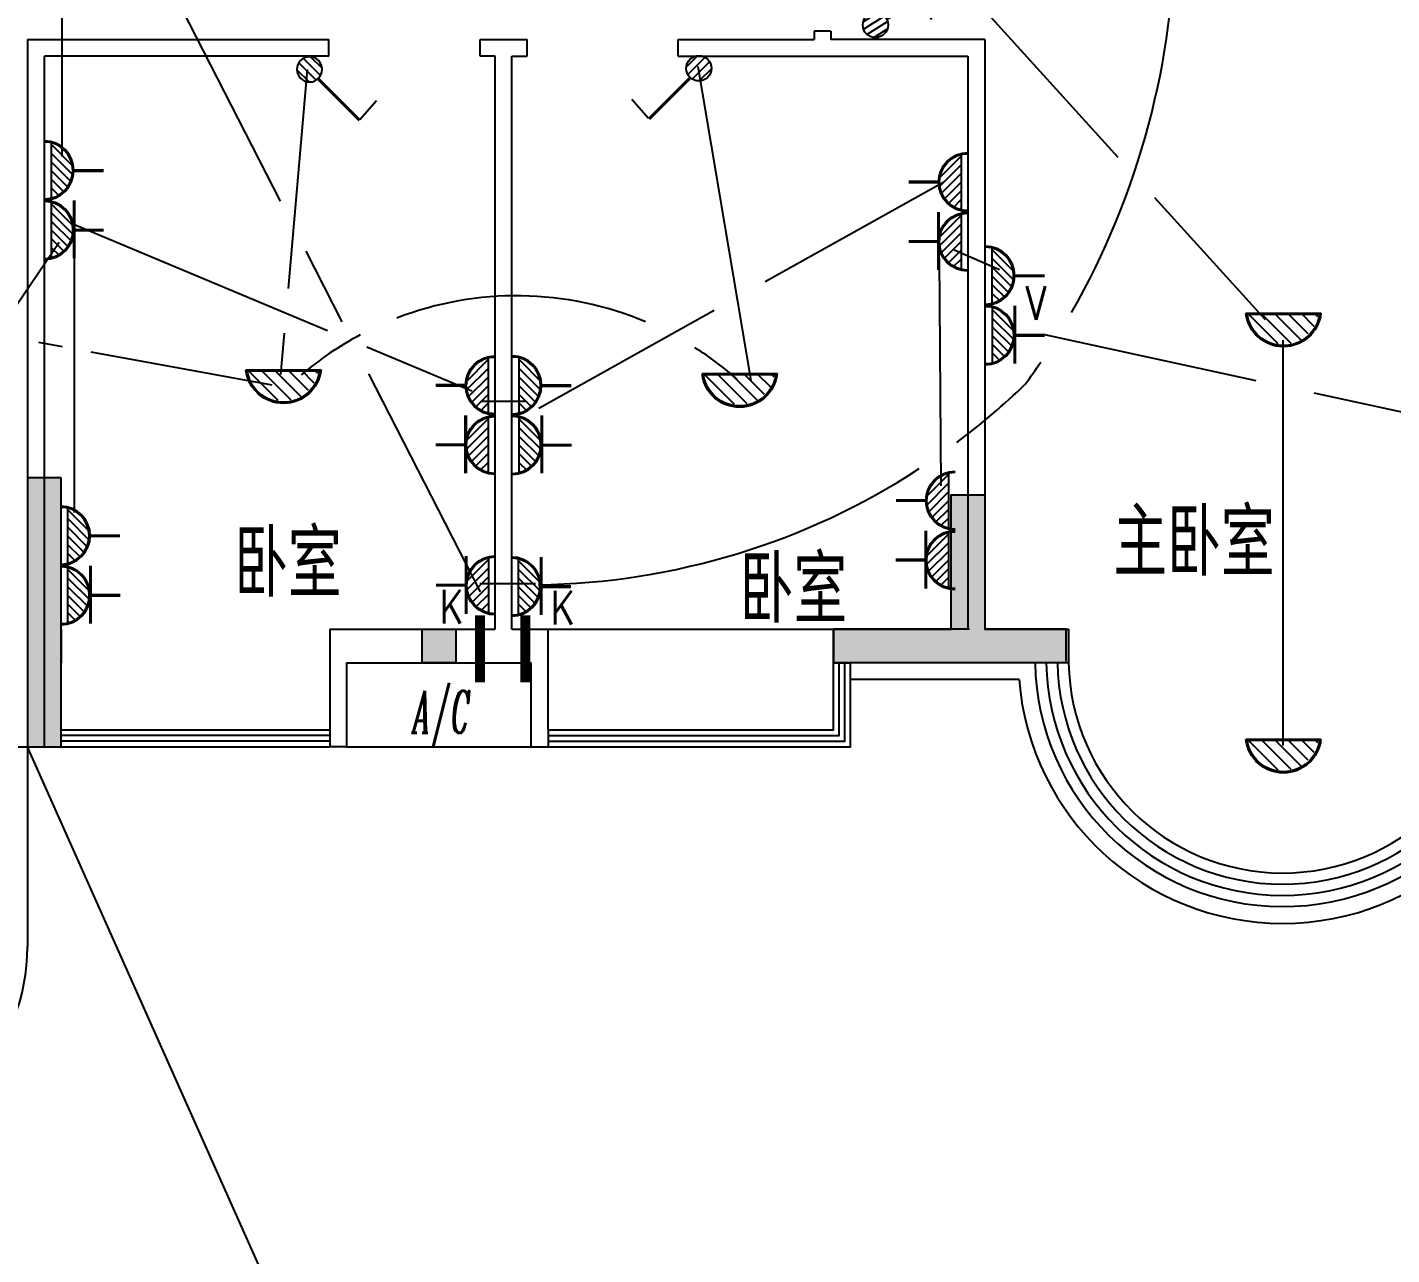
# Model space of a CAD drawing. Extents: x 45735 to 146968, y -75167 to -15767.
# Drawn here: x 112061 to 120187, y -51799 to -44492 of the extents above; entities that cross this region are included whole.
import ezdxf
from ezdxf.enums import TextEntityAlignment as Align

# ---------------------------------------------------------------- set-up
doc = ezdxf.new("R2010")
doc.units = 0
doc.header["$LTSCALE"] = 1000
doc.header["$MEASUREMENT"] = 0
doc.layers.get('0').update_dxf_attribs({"linetype": 'CONTINUOUS'})
for name, color, linetype in [('DJ', 4, 'CONTINUOUS'), ('KT', 251, 'CONTINUOUS'), ('WALL', 7, 'CONTINUOUS'), ('WINDOW', 7, 'CONTINUOUS'), ('WINDOW_TEXT', 7, 'CONTINUOUS'), ('WIRE', 1, 'CONTINUOUS'), ('文字', 7, 'CONTINUOUS'), ('构造柱', 7, 'CONTINUOUS'), ('柱', 252, 'CONTINUOUS'), ('空调位', 7, 'CONTINUOUS')]:
    doc.layers.add(name, color=color, linetype=linetype)
doc.styles.add('_HZTXT', font='txt.shx', dxfattribs={"width": 0.8, "bigfont": 'hztxt.shx'})
doc.styles.add('HZTXT', font='romans.shx', dxfattribs={"width": 0.8, "bigfont": 'hztxt.shx'})
doc.styles.add('ITALICC', font='italicc.shx', dxfattribs={"width": 0.6})
doc.styles.add('SIMPLEX', font='SIMPLEX.SHX')

# ---------------------------------------------------------------- blocks, each defined once
blk = doc.blocks.new('*X18')
at = {"color": 0}
for p, q in [((-263, -529), (-33, -299)), ((-229, -406), (-188, -365)), ((-175, -529), (53, -301)), ((-87, -529), (121, -321)), ((2, -529), (178, -353)), ((90, -529), (224, -394)), ((179, -529), (262, -445)), ((267, -529), (289, -507))]:
    blk.add_line(p, q, dxfattribs=at)
blk = doc.blocks.new('K2303')
for p, q in [((-0.03, -2.63), (-0.03, 0.03)), ((0.07, -2.63), (0.07, 0.03)), ((-2.57, -4.69), (2.62, -4.69))]:
    blk.add_line(p, q)
for radius in [2.66, 2.56]:
    blk.add_arc((0.02, -5.3), radius, 0, 180)
at = {"xscale": 0.00888157894736835, "yscale": 0.00888157894736835, "zscale": 0.00888157894736835}
blk.add_blockref('*X18', (0, 0), dxfattribs=at)
blk = doc.blocks.new('*X20')
at = {"color": 0}
for p, q in [((-263, -529), (-33, -299)), ((-229, -406), (-188, -365)), ((-175, -529), (53, -301)), ((-87, -529), (121, -321)), ((2, -529), (178, -353)), ((90, -529), (224, -394)), ((179, -529), (262, -445)), ((267, -529), (289, -507))]:
    blk.add_line(p, q, dxfattribs=at)
blk = doc.blocks.new('K2307')
for p, q in [((-0.03, -2.63), (-0.03, 0.03)), ((0.07, -2.63), (0.07, 0.03)), ((-2.62, -2.6), (2.57, -2.6)), ((-2.62, -2.7), (2.57, -2.7)), ((-2.57, -4.69), (2.62, -4.69))]:
    blk.add_line(p, q)
for radius in [2.66, 2.56]:
    blk.add_arc((0.02, -5.3), radius, 0, 180)
at = {"xscale": 0.00888157894736835, "yscale": 0.00888157894736835, "zscale": 0.00888157894736835}
blk.add_blockref('*X20', (0, 0), dxfattribs=at)
blk = doc.blocks.new('插座')
at = {"layer": 'DJ', "xscale": 66.096, "yscale": 66.096, "zscale": 66.096, "rotation": 270}
for name, p in [('K2303', (-175.4, 269.9)), ('K2307', (-174.7, -84.1))]:
    blk.add_blockref(name, p, dxfattribs=at)
blk = doc.blocks.new('*X27')
at = {"color": 0}
for p, q in [((-100, 254), (-4, 350)), ((-85, 198), (52, 335)), ((-49, 163), (87, 299)), ((9, 150), (100, 241))]:
    blk.add_line(p, q, dxfattribs=at)
blk = doc.blocks.new('K2361')
for p, q in [((0.63, 1.76), (3.86, 4.99)), ((0.7, 1.68), (3.94, 4.92)), ((3.94, 4.92), (5.24, 3.43))]:
    blk.add_line(p, q)
blk.add_circle((0, 0.99), 0.987)
at = {"xscale": 0.0098684210526315, "yscale": 0.0098684210526315, "zscale": 0.0098684210526315}
blk.add_blockref('*X27', (0, -1.48), dxfattribs=at)
blk = doc.blocks.new('单极开关')
at = {"layer": 'DJ', "xscale": -76.142592, "yscale": 76.142592, "zscale": 76.142592, "rotation": 180.0000000000094}
blk.add_blockref('K2361', (-170.4, 89.8), dxfattribs=at)
blk = doc.blocks.new('*X15')
at = {"color": 0}
for p, q in [((-273, -61), (-246, -34)), ((-244, -138), (-140, -34)), ((-198, -198), (-34, -34)), ((-138, -244), (71, -35)), ((-61, -273), (177, -35)), ((41, -277), (283, -36))]:
    blk.add_line(p, q, dxfattribs=at)
blk = doc.blocks.new('K2211')
for p, q in [((-2.94, -0.33), (2.94, -0.35)), ((-2.94, -0.43), (2.94, -0.45))]:
    blk.add_line(p, q)
for radius, start, end in [(2.96, 186.3827, 353.1593), (2.86, 186.615, 352.9271)]:
    blk.add_arc((0, 0), radius, start, end)
at = {"xscale": 0.0098684210526315, "yscale": 0.0098684210526315, "zscale": 0.0098684210526315}
blk.add_blockref('*X15', (0, 0), dxfattribs=at)
blk = doc.blocks.new('吸顶灯')
at = {"layer": 'DJ', "xscale": -76.03200000000001, "yscale": 76.03200000000001, "zscale": 76.03200000000001}
blk.add_blockref('K2211', (-108.6, 374.2), dxfattribs=at)
blk = doc.blocks.new('*X37')
at = {"color": 0}
for p, q in [((-100, 254), (-4, 350)), ((-85, 198), (52, 335)), ((-49, 163), (87, 299)), ((9, 150), (100, 241))]:
    blk.add_line(p, q, dxfattribs=at)
blk = doc.blocks.new('K2363')
for p, q in [((0.7, 1.68), (3.94, 4.92)), ((0.77, 1.61), (4.01, 4.85)), ((3.38, 4.36), (4.66, 2.9)), ((3.94, 4.92), (5.22, 3.46)), ((2.89, 3.85), (4.17, 2.38))]:
    blk.add_line(p, q)
blk.add_circle((0, 0.99), 0.987)
at = {"xscale": 0.0098684210526315, "yscale": 0.0098684210526315, "zscale": 0.0098684210526315}
blk.add_blockref('*X37', (0, -1.48), dxfattribs=at)
blk = doc.blocks.new('A$C7D561DB7')
at = {"layer": 'DJ', "xscale": 76.142592, "yscale": 76.142592, "zscale": 76.142592}
blk.add_blockref('K2363', (75.1, 0), dxfattribs=at)
blk = doc.blocks.new('A$C38657A69')
at = {"layer": 'WIRE', "xscale": -1, "rotation": 85.80993442873107}
blk.add_blockref('A$C7D561DB7', (401.2, 451.8), dxfattribs=at)
blk = doc.blocks.new('A$C306B6713')
at = {"layer": 'WIRE', "xscale": -1, "rotation": 346.7233342377823}
blk.add_blockref('A$C38657A69', (299.3, -23.9), dxfattribs=at)

msp = doc.modelspace()

# ---------------------------------------------------------------- hatches: boundary and pattern name
at = {"layer": '构造柱'}
msp.add_hatch(color=256, dxfattribs=at).paths.add_polyline_path([(114612.6, -48274.5), (114412.6, -48274.5), (114412.6, -48074.5), (114612.6, -48074.5)])
at = {"layer": '柱'}
h = msp.add_hatch(color=256, dxfattribs=at)
h.paths.add_polyline_path([(105162.6, -39974.5), (105162.6, -39774.5), (105862.6, -39774.5), (105862.6, -42174.5), (105062.6, -42174.5), (105062.6, -41974.5), (105662.6, -41974.5), (105662.6, -39974.5)])
h.paths.add_polyline_path([(92062.6, -42774.5), (91562.6, -42774.5), (91562.6, -44374.5), (91762.6, -44374.5), (91762.6, -42974.5), (92062.6, -42974.5)])
h.paths.add_polyline_path([(91562.6, -46274.5), (91762.6, -46274.5), (91762.6, -48074.5), (92212.6, -48074.5), (92212.6, -48274.5), (91562.6, -48274.5)])
h.paths.add_polyline_path([(88962.6, -36574.5), (89162.6, -36574.5), (89162.6, -38174.5), (89462.6, -38174.5), (89462.6, -38374.5), (88962.6, -38374.5)])
h.paths.add_polyline_path([(89462.6, -28974.5), (88962.6, -28974.5), (88962.6, -31974.5), (89162.6, -31974.5), (89162.6, -29174.5), (89462.6, -29174.5)])
h.paths.add_polyline_path([(94762.6, -48074.5), (94762.6, -48274.5), (96162.6, -48274.5), (96162.6, -48074.5), (95462.6, -48074.5), (95462.6, -47274.5), (95262.6, -47274.5), (95262.6, -48074.5)])
h.paths.add_polyline_path([(95562.6, -41574.5), (96062.6, -41574.5), (96062.6, -43564.5), (95862.6, -43564.5), (95862.6, -41774.5), (95562.6, -41774.5)])
h.paths.add_polyline_path([(100762.6, -47174.5), (100962.6, -47174.5), (100962.6, -48774.5), (100762.6, -48774.5)])
h.paths.add_polyline_path([(105062.6, -46774.5), (105262.6, -46774.5), (105262.6, -48774.5), (105062.6, -48774.5)])
h.paths.add_polyline_path([(100962.6, -41574.5), (100962.6, -41774.5), (98962.6, -41774.5), (98962.6, -41574.5)])
h.paths.add_polyline_path([(104062.6, -39974.5), (104062.6, -39774.5), (103362.6, -39774.5), (103362.6, -42174.5), (104162.6, -42174.5), (104162.6, -41974.5), (103562.6, -41974.5), (103562.6, -39974.5)])
h.paths.add_polyline_path([(103562.6, -39974.5), (103562.6, -41974.5)], flags=16)
h.paths.add_polyline_path([(96762.6, -35574.5), (96762.6, -35374.5), (99062.6, -35374.5), (99062.6, -35574.5)])
h.paths.add_polyline_path([(92762.6, -35624.5), (92762.6, -35374.5), (94162.6, -35374.5), (94162.6, -35624.5)])
h.paths.add_polyline_path([(95262.6, -38374.5), (95262.6, -38174.5), (97262.6, -38174.5), (97262.6, -38374.5)])
h.paths.add_polyline_path([(92362.6, -28974.5), (93062.6, -28974.5), (93062.6, -30274.5), (93062.6, -30474.5), (92862.6, -30474.5), (92862.6, -29174.5), (92362.6, -29174.5)])
h.paths.add_polyline_path([(105062.6, -34574.5), (105262.6, -34574.5), (105262.6, -35574.5), (103962.6, -35574.5), (103962.6, -35374.5), (105062.6, -35374.5)])
h.paths.add_polyline_path([(98862.6, -31574.5), (99062.6, -31574.5), (99062.6, -27574.5), (98862.6, -27574.5)])
h.paths.add_polyline_path([(105062.6, -30974.5), (105262.6, -30974.5), (105262.6, -27574.5), (105062.6, -27574.5)])
h.paths.add_polyline_path([(120262.6, -35624.5), (120262.6, -35374.5), (118862.6, -35374.5), (118862.6, -35624.5)])
h.paths.add_polyline_path([(112062.6, -41574.5), (112062.6, -41774.5), (114062.6, -41774.5), (114062.6, -41574.5)])
h.paths.add_polyline_path([(107962.6, -46774.5), (107762.6, -46774.5), (107762.6, -48774.5), (107962.6, -48774.5)])
h.paths.add_polyline_path([(112262.6, -47174.5), (112062.6, -47174.5), (112062.6, -48774.5), (112262.6, -48774.5)])
h.paths.add_polyline_path([(108962.6, -39974.5), (108962.6, -39774.5), (109662.6, -39774.5), (109662.6, -42174.5), (108862.6, -42174.5), (108862.6, -41974.5), (109462.6, -41974.5), (109462.6, -39974.5)])
h.paths.add_polyline_path([(107862.6, -39974.5), (107862.6, -39774.5), (107162.6, -39774.5), (107162.6, -42174.5), (107962.6, -42174.5), (107962.6, -41974.5), (107362.6, -41974.5), (107362.6, -39974.5)])
h.paths.add_polyline_path([(109462.6, -39974.5), (109462.6, -41974.5)], flags=16)
h.paths.add_polyline_path([(118262.6, -48074.5), (118262.6, -48274.5), (116862.6, -48274.5), (116862.6, -48074.5), (117562.6, -48074.5), (117562.6, -47274.5), (117762.6, -47274.5), (117762.6, -48074.5)])
h.paths.add_polyline_path([(117462.6, -41574.5), (116962.6, -41574.5), (116962.6, -43564.5), (117162.6, -43564.5), (117162.6, -41774.5), (117462.6, -41774.5)])
h.paths.add_polyline_path([(107962.6, -34574.5), (107762.6, -34574.5), (107762.6, -35574.5), (109062.6, -35574.5), (109062.6, -35374.5), (107962.6, -35374.5)])
h.paths.add_polyline_path([(107962.6, -30974.5), (107762.6, -30974.5), (107762.6, -27574.5), (107962.6, -27574.5)])
h.paths.add_polyline_path([(116262.6, -35574.5), (116262.6, -35374.5), (113962.6, -35374.5), (113962.6, -35574.5)])
h.paths.add_polyline_path([(117762.6, -38374.5), (117762.6, -38174.5), (115762.6, -38174.5), (115762.6, -38374.5)])
h.paths.add_polyline_path([(114162.6, -31574.5), (113962.6, -31574.5), (113962.6, -27574.5), (114162.6, -27574.5)])
h.paths.add_polyline_path([(121462.6, -46274.5), (121262.6, -46274.5), (121262.6, -48074.5), (120812.6, -48074.5), (120812.6, -48274.5), (121462.6, -48274.5)])
h.paths.add_polyline_path([(120962.6, -42774.5), (121462.6, -42774.5), (121462.6, -44374.5), (121262.6, -44374.5), (121262.6, -42974.5), (120962.6, -42974.5)])
h.paths.add_polyline_path([(124062.6, -36574.5), (123862.6, -36574.5), (123862.6, -38174.5), (123562.6, -38174.5), (123562.6, -38374.5), (124062.6, -38374.5)])
h.paths.add_polyline_path([(120662.6, -28974.5), (119962.6, -28974.5), (119962.6, -30274.5), (119962.6, -30474.5), (120162.6, -30474.5), (120162.6, -29174.5), (120662.6, -29174.5)])
h.paths.add_polyline_path([(123562.6, -28974.5), (124062.6, -28974.5), (124062.6, -31974.5), (123862.6, -31974.5), (123862.6, -29174.5), (123562.6, -29174.5)])

# ---------------------------------------------------------------- linework, layer by layer
for p, q in [((112262.6, -48674.5), (113862.6, -48674.5)), ((113862.6, -48707.8), (112262.6, -48707.8)), ((113862.6, -48741.1), (112262.6, -48741.1)), ((112262.6, -48774.5), (113862.6, -48774.5))]:
    msp.add_line(p, q)
at = {"linetype": 'ByBlock'}
msp.add_line((116637.6, -59021.6), (112062.6, -48774.5), dxfattribs=at)
for points in [[(115162.6, -48674.5), (116862.6, -48674.5), (116862.6, -48274.5)], [(115162.6, -48774.5), (116962.6, -48774.5), (116962.6, -48274.5)], [(115162.6, -48707.8), (116895.9, -48707.8), (116895.9, -48274.5)], [(115162.6, -48741.1), (116929.2, -48741.1), (116929.2, -48274.5)]]:
    msp.add_lwpolyline(points)
at = {"layer": 'KT', "const_width": 60}
for points in [[(114757.1, -47991.8), (114757.1, -48391.8)], [(115027.8, -47991.8), (115027.8, -48391.8)]]:
    msp.add_lwpolyline(points, dxfattribs=at)
at = {"layer": 'WALL'}
for p, q in [((116747.2, -44514.5), (116747.2, -44564.5)), ((116847.2, -44514.5), (116747.2, -44514.5)), ((116847.2, -44514.5), (116847.2, -44564.5)), ((112062.6, -44564.5), (112062.6, -48574.5)), ((112062.6, -44564.5), (113857.6, -44564.5)), ((113857.6, -44664.5), (113857.6, -44564.5)), ((114757.6, -44564.5), (115037.6, -44564.5)), ((114757.6, -44664.5), (114757.6, -44564.5)), ((115037.6, -44664.5), (115037.6, -44564.5)), ((115937.6, -44564.5), (116747.2, -44564.5)), ((115937.6, -44664.5), (115937.6, -44564.5)), ((117762.6, -44564.5), (116847.2, -44564.5)), ((117762.6, -44564.5), (117762.6, -48074.5)), ((112162.6, -48774.5), (112162.6, -44664.5)), ((113857.6, -44664.5), (112162.6, -44664.5)), ((114847.6, -44664.5), (114757.6, -44664.5)), ((114847.6, -48074.5), (114847.6, -44664.5)), ((114947.6, -48074.5), (114947.6, -44664.5)), ((114947.6, -44664.5), (115037.6, -44664.5)), ((115937.6, -44664.5), (117662.6, -44664.5)), ((117662.6, -44664.5), (117662.6, -48074.5)), ((112262.6, -48074.5), (112262.6, -48274.5)), ((113862.6, -48074.5), (114847.6, -48074.5)), ((113862.6, -48074.5), (113862.6, -48274.5)), ((114947.6, -48074.5), (115162.6, -48074.5)), ((115162.6, -48674.5), (115162.6, -48074.5)), ((117672.6, -48074.5), (116862.6, -48074.5)), ((117672.6, -48074.5), (116862.6, -48074.5)), ((116862.6, -48074.5), (116862.6, -48274.5)), ((118247.6, -48074.5), (117762.6, -48074.5)), ((118247.6, -48264.5), (118247.6, -48074.5)), ((113862.6, -48274.5), (113867.6, -48274.5)), ((113867.6, -48274.5), (113862.6, -48274.5)), ((113862.6, -48274.5), (113862.6, -48774.5)), ((113962.6, -48274.5), (115062.6, -48274.5)), ((113962.6, -48274.5), (113962.6, -48774.5)), ((115062.6, -48774.5), (115062.6, -48274.5)), ((118247.6, -48274.5), (116857.6, -48274.5)), ((116862.6, -48274.5), (116962.6, -48274.5)), ((115162.6, -48674.5), (115162.6, -48774.5)), ((115162.6, -48674.5), (115162.6, -48674.5)), ((115162.6, -48674.5), (115162.6, -48774.5)), ((115162.6, -48674.5), (115162.6, -48674.5)), ((115162.6, -48674.5), (115162.6, -48674.5)), ((111760.1, -48774.5), (112062.6, -48774.5)), ((113962.6, -48774.5), (113862.6, -48774.5)), ((115062.6, -48774.5), (115162.6, -48774.5)), ((115162.6, -48774.5), (115162.6, -48774.5))]:
    msp.add_line(p, q, dxfattribs=at)
at = {"layer": 'WINDOW'}
for p, q in [((115162.6, -48074.5), (116862.6, -48074.5)), ((112062.6, -48764.5), (112062.6, -49964.5))]:
    msp.add_line(p, q, dxfattribs=at)
at = {"layer": 'WINDOW', "color": 8}
msp.add_line((117967.2, -48374.5), (116962.6, -48374.5), dxfattribs=at)
at = {"layer": 'WINDOW'}
for centre, radius, start, end in [((119537.7, -48251.3), 1475.3, 181.03997, 358.6283), ((119537.7, -48251.3), 1408.6, 181.03997, 358.6283), ((119537.7, -48251.3), 1342, 181.03997, 358.6283), ((119537.7, -48251.3), 1275.3, 181.03997, 358.6283), ((110874.3, -49961.5), 1188.3, 192.47886, 359.84033)]:
    msp.add_arc(centre, radius, start, end, dxfattribs=at)
at = {"layer": 'WINDOW', "color": 8}
msp.add_arc((119537.7, -48251.3), 1575.3, 184.48348, 355.51652, dxfattribs=at)
at = {"layer": 'WIRE'}
for p, q in [((112267.3, -43296), (112267.3, -45261.7)), ((112398.3, -43244), (113567, -45526.8)), ((117463.2, -44059.4), (118555.5, -45264.3)), ((113616.4, -46045.9), (113729.3, -44742.6)), ((116055.3, -44725.1), (116370.1, -46594.7)), ((116456.3, -46005.2), (117518.5, -45412.1)), ((118773.6, -45504.8), (119432.6, -46231.7)), ((112317.4, -45655.7), (113849.8, -46297)), ((111955.6, -46206.8), (112250.5, -45771.3)), ((113719.4, -45824.6), (113934.6, -46244.9)), ((115106.8, -46758.7), (116151.3, -46175.5)), ((113571.9, -46559.8), (113593.2, -46313.1)), ((112128.7, -46366.3), (112268.1, -46391.7)), ((114083.4, -46394.7), (114707.6, -46655.9)), ((118118.6, -46321.6), (119377.7, -46594)), ((119540.3, -48767.5), (119540.3, -46355.3)), ((112439, -46422.9), (113517, -46619.6)), ((114093, -46554.3), (114757.9, -47853.1)), ((114763, -46718.3), (115026.7, -46718.3)), ((119723.7, -46668.8), (120915, -46926.4)), ((114756.5, -47802.8), (115087.7, -47802.8))]:
    msp.add_line(p, q, dxfattribs=at)
at = {"layer": 'WIRE', "linetype": 'ByBlock'}
for p, q in [((117581.2, -45817), (117851.7, -45934.5)), ((112341.7, -47381.3), (112341.7, -45854.4)), ((117502.5, -47221.6), (117492.7, -45865.3))]:
    msp.add_line(p, q, dxfattribs=at)
at = {"layer": 'WIRE'}
for centre, radius, start, end in [((104785.6, -40974.7), 7774, 320.26634, 343.77017), ((114975, -48072.1), 1981.9, 67.20951, 111.10343), ((114975, -48072.1), 1981.9, 118.04814, 130.33167), ((114975, -48072.1), 1981.9, 48.38202, 57.61897), ((115044.8, -43548.1), 4263, 306.77535, 313.99705), ((115044.8, -43548.1), 4263, 270.81961, 303.10912)]:
    msp.add_arc(centre, radius, start, end, dxfattribs=at)
at = {"layer": 'WIRE', "linetype": 'ByBlock'}
for start, end in [(330.26564, 359.84344), (324.08865, 326.01534)]:
    msp.add_arc((114209.6, -43865.6), 4687.3, start, end, dxfattribs=at)
at = {"layer": '构造柱'}
msp.add_lwpolyline([(114612.6, -48274.5), (114412.6, -48274.5), (114412.6, -48074.5), (114612.6, -48074.5)], close=True, dxfattribs=at)
at = {"layer": '柱', "flags": 128}
for points in [[(112262.6, -47174.5), (112062.6, -47174.5), (112062.6, -48774.5), (112262.6, -48774.5), (112262.6, -47174.5)], [(118262.6, -48074.5), (118262.6, -48274.5), (116862.6, -48274.5), (116862.6, -48074.5), (117562.6, -48074.5), (117562.6, -47274.5), (117762.6, -47274.5), (117762.6, -48074.5), (118262.6, -48074.5)]]:
    msp.add_lwpolyline(points, dxfattribs=at)
at = {"layer": '空调位'}
msp.add_line((113957.6, -48774.5), (115062.6, -48774.5), dxfattribs=at)

# ---------------------------------------------------------------- block references
at = {"layer": 'DJ', "yscale": 66.096, "zscale": 66.096}
for p, xscale, rotation in [((114498.3, -47813.1), -66.096, 90), ((115295.3, -47819.9), 66.096, 270)]:
    msp.add_blockref('K2307', p, dxfattribs=dict(at, xscale=xscale, rotation=rotation))
at = {"layer": 'WIRE', "linetype": 'ByBlock', "rotation": 86.12896119877973}
msp.add_blockref('A$C306B6713', (117527.7, -44581.6), dxfattribs=at)
at = {"layer": '柱'}
for name, p in [('单极开关', (113912.2, -44756.7)), ('插座', (112688.6, -45612.8)), ('插座', (118291.3, -46239.3)), ('吸顶灯', (119650, -46543.1)), ('插座', (115474, -46892.8)), ('吸顶灯', (113695.2, -46880.5)), ('吸顶灯', (116411.8, -46902.9)), ('插座', (112786, -47787.4)), ('吸顶灯', (119650, -49080.1))]:
    msp.add_blockref(name, p, dxfattribs=at)
at = {"layer": '柱', "xscale": -1}
for name, p in [('单极开关', (115889.7, -44750.7)), ('插座', (117137.3, -45682.4)), ('插座', (114320.9, -46892.8)), ('插座', (117061.7, -47578.7))]:
    msp.add_blockref(name, p, dxfattribs=at)

# ---------------------------------------------------------------- texts
at = {"layer": 'DJ', "style": '_HZTXT', "width": 0.8}
for s, p in [('V', (118007.1, -46233.4)), ('K', (114516.4, -48041.3)), ('K', (115178, -48046.5))]:
    msp.add_text(s, height=200, dxfattribs=at).set_placement(p)
at = {"layer": 'WINDOW_TEXT', "style": 'SIMPLEX', "oblique": -180, "text_generation_flag": 4, "flags": 9}
msp.add_attdef('A', text='', height=1, dxfattribs=at).set_placement((115162.6, -48724.5), align=Align.MIDDLE)
at = {"layer": '文字', "style": 'HZTXT', "width": 0.8}
for s, p in [('主卧室', (118529, -47760.1)), ('卧室', (113292.9, -47884.8)), ('卧室', (116303.7, -48039.9))]:
    msp.add_text(s, height=400, dxfattribs=at).set_placement(p)
at = {"layer": '空调位', "style": 'ITALICC', "width": 0.5}
msp.add_text('A/C', height=250, dxfattribs=at).set_placement((114359.7, -48692.8))

doc.saveas('drawing.dxf')
